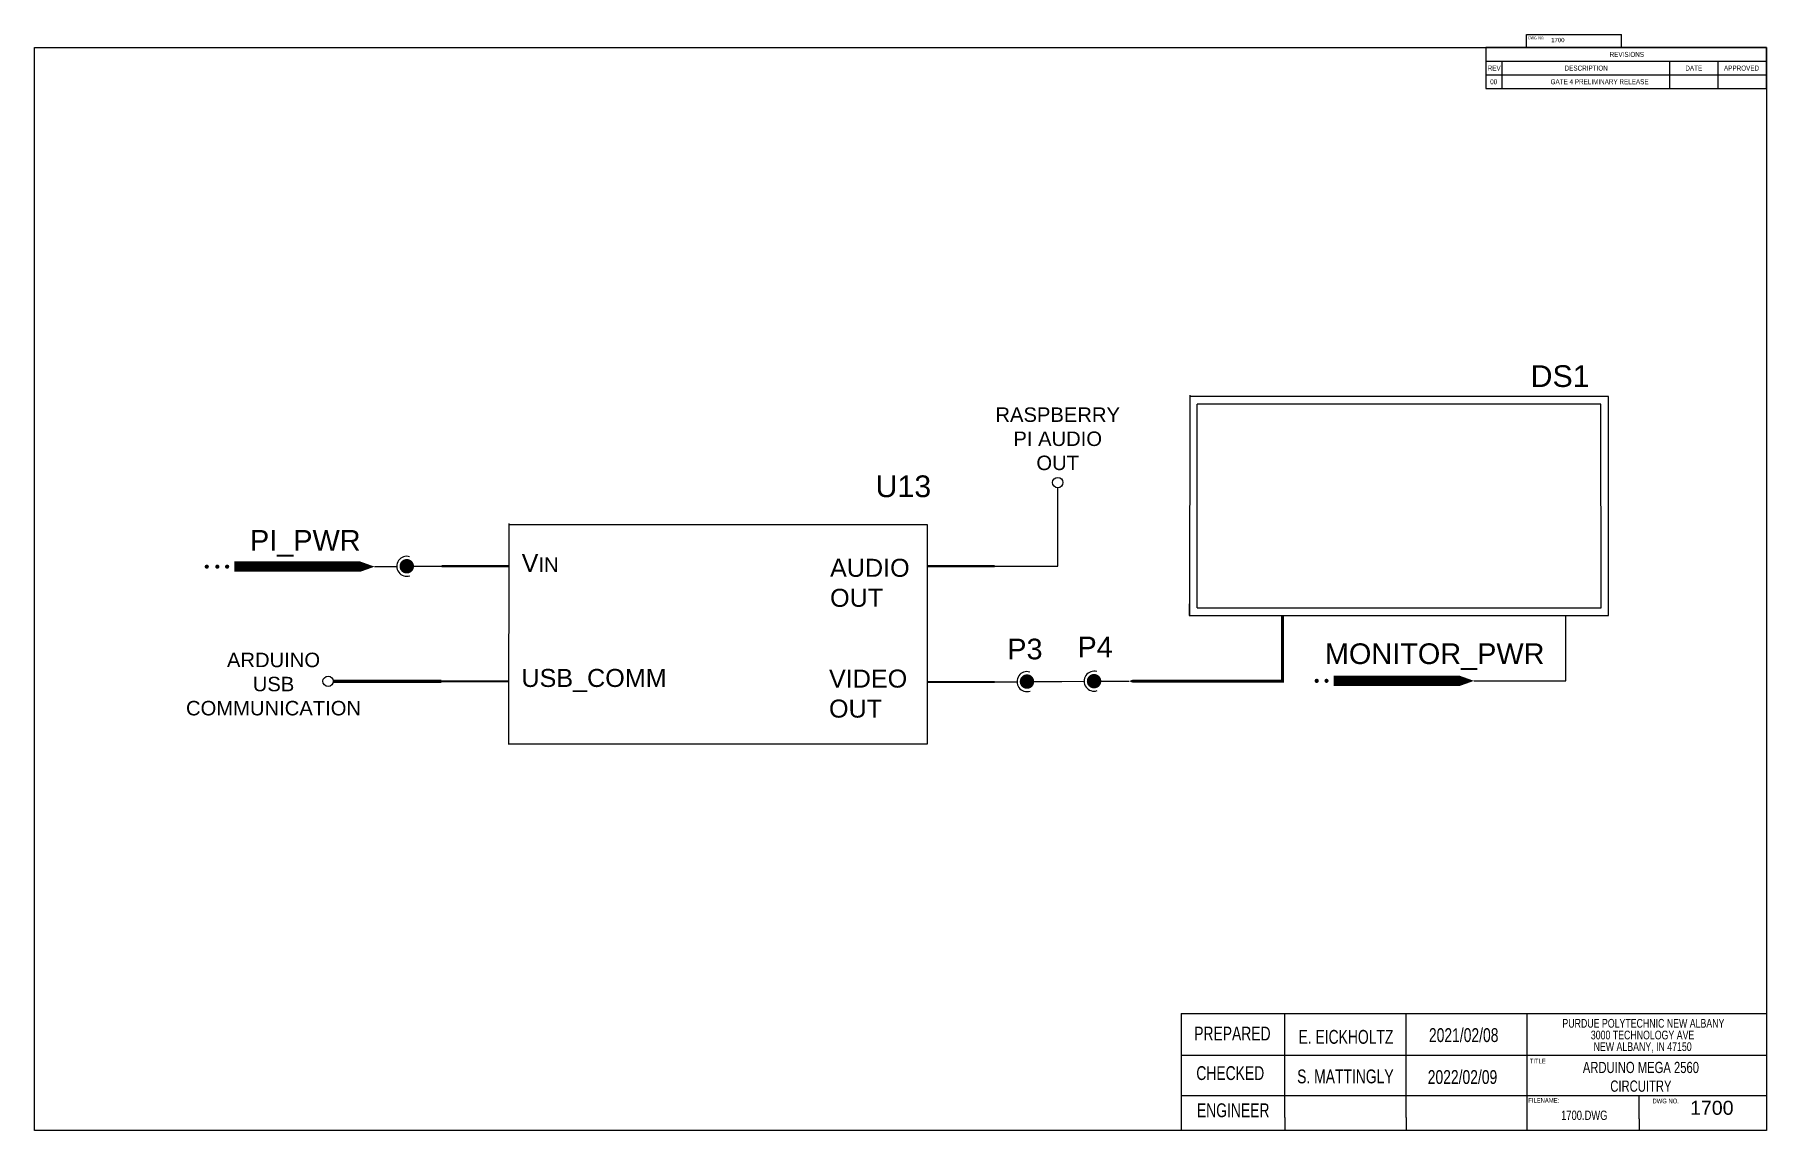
# Model space of a CAD drawing. Header units: inches. Extents: x 0 to 48, y -0.1 to 30.3.
import ezdxf

# ---------------------------------------------------------------- set-up
doc = ezdxf.new("R2010")
doc.units = ezdxf.units.IN
doc.header["$MEASUREMENT"] = 0
doc.linetypes.add('ACAD_ISO03W100', pattern=[30, 12, -18])
doc.layers.add('SLD-0', color=7, linetype='Continuous')
doc.styles.add('SLDTEXTSTYLE0', font='TXT', dxfattribs={"width": 0.75})
doc.styles.get("Standard").update_dxf_attribs({"font": 'arial.ttf'})

# ---------------------------------------------------------------- blocks, each defined once
blk = doc.blocks.new('SW_TABLEANNOTATION_0')
at = {"color": 0, "linetype": 'Continuous', "lineweight": 25}
for p, q in [((0, 0), (0, -0.338)), ((0, 0), (0.4, 0)), ((0, 0), (0, -1.015)), ((6.955, 0), (0, 0)), ((0.4, 0), (4.55, 0)), ((4.55, 0), (5.75, 0)), ((5.75, 0), (6.955, 0)), ((6.955, 0), (6.955, -0.338)), ((6.955, -1.015), (6.955, 0)), ((0, -0.338), (0, -0.677)), ((0, -0.338), (0.4, -0.338)), ((0.4, -0.338), (0.4, -0.677)), ((0.4, -0.338), (4.55, -0.338)), ((4.55, -0.338), (4.55, -0.677)), ((4.55, -0.338), (5.75, -0.338)), ((5.75, -0.338), (5.75, -0.677)), ((5.75, -0.338), (6.955, -0.338)), ((6.955, -0.338), (6.955, -0.677)), ((0, -0.677), (0.4, -0.677)), ((0, -0.677), (0, -1.015)), ((0, -0.677), (6.955, -0.677)), ((0.4, -0.677), (4.55, -0.677)), ((0.4, -0.677), (0.4, -1.015)), ((4.55, -0.677), (5.75, -0.677)), ((4.55, -0.677), (4.55, -1.015)), ((5.75, -0.677), (6.955, -0.677)), ((5.75, -0.677), (5.75, -1.015)), ((6.955, -0.677), (6.955, -1.015)), ((0, -1.015), (0.4, -1.015)), ((0, -1.015), (6.955, -1.015)), ((0.4, -1.015), (4.55, -1.015)), ((4.55, -1.015), (5.75, -1.015)), ((5.75, -1.015), (6.955, -1.015))]:
    blk.add_line(p, q, dxfattribs=at)
at = {"color": 0, "linetype": 'Continuous', "lineweight": 18, "char_height": 0.125, "attachment_point": 1, "style": 'SLDTEXTSTYLE0'}
for s, insert in [('REVISIONS', (3.069, -0.107)), ('REV', (0.046, -0.446)), ('00', (0.108, -0.784)), ('GATE 4 PRELIMINARY RELEASE', (1.605, -0.784)), ('DESCRIPTION', (1.952, -0.446)), ('DATE', (4.946, -0.446)), ('APPROVED', (5.904, -0.446))]:
    blk.add_mtext(s, dxfattribs=dict(at, insert=insert))
blk = doc.blocks.new('SW_NOTE_0_8')
at = {"layer": 'SLD-0', "color": 0, "char_height": 0.125, "attachment_point": 2, "style": 'SLDTEXTSTYLE0'}
for s, insert in [('PURDUE POLYTECHNIC NEW ALBANY', (1.434, 0.161)), ('3000 TECHNOLOGY AVE', (1.422, -0.006)), ('NEW ALBANY, IN 47150', (1.423, -0.172))]:
    blk.add_mtext(s, dxfattribs=dict(at, insert=insert))

msp = doc.modelspace()

# ---------------------------------------------------------------- linework, layer by layer
for p, q in [((-0.034, 21.945), (-0.034, 29.945)), ((-0.034, 29.945), (47.966, 29.945)), ((47.966, 29.945), (47.966, -0.055)), ((-0.034, -0.055), (-0.034, 21.945)), ((31.743, 3.18), (31.743, -0.055)), ((38.104, 3.18), (47.965, 3.18)), ((34.622, 0.301), (34.622, -0.055)), ((37.981, 0.301), (37.981, -0.055)), ((44.438, 0.268), (44.438, -0.055)), ((33.966, -0.055), (-0.034, -0.055)), ((47.966, -0.055), (33.966, -0.055)), ((47.966, -0.055), (47.966, -0.055))]:
    msp.add_line(p, q)
at = {"ltscale": 2}
for p, q in [((31.988, 20.316), (31.976, 14.211)), ((43.592, 20.28), (31.988, 20.28)), ((43.592, 14.211), (43.592, 20.28)), ((43.377, 20.064), (32.185, 20.064)), ((32.185, 14.42), (32.185, 20.064)), ((43.383, 14.42), (43.377, 20.064)), ((28.323, 15.574), (28.323, 17.749)), ((13.112, 16.756), (13.1, 10.65)), ((24.716, 16.719), (13.112, 16.719)), ((24.716, 10.65), (24.716, 16.719)), ((9.388, 15.563), (10.004, 15.57)), ((10.381, 15.574), (11.247, 15.574)), ((26.579, 15.574), (28.323, 15.574)), ((31.976, 14.211), (31.976, 14.535)), ((31.976, 14.211), (31.976, 14.535)), ((32.185, 14.42), (32.185, 14.42)), ((32.185, 14.42), (43.383, 14.42)), ((43.369, 14.434), (43.383, 14.42)), ((31.97, 14.211), (43.592, 14.211)), ((42.409, 12.399), (42.409, 14.211)), ((26.579, 12.368), (27.195, 12.376)), ((27.571, 12.379), (28.438, 12.379)), ((28.438, 12.379), (29.054, 12.387)), ((29.43, 12.39), (30.297, 12.39)), ((39.861, 12.399), (40.766, 12.399)), ((40.766, 12.399), (42.409, 12.399)), ((13.094, 10.65), (24.716, 10.65))]:
    msp.add_line(p, q, dxfattribs=at)
for points, const_width in [([(4.766, 15.563, -1), (4.709, 15.563, -1)], 0.0572), ([(5.058, 15.563, -1), (5, 15.563, -1)], 0.0572), ([(5.33, 15.563, -1), (5.273, 15.563, -1)], 0.0572), ([(10.18, 15.574, 1), (10.381, 15.574, 1)], 0.2), ([(27.371, 12.379, 1), (27.571, 12.379, 1)], 0.2), ([(29.23, 12.39, 1), (29.43, 12.39, 1)], 0.2), ([(35.531, 12.399, -1), (35.473, 12.399, -1)], 0.0572), ([(35.803, 12.399, -1), (35.746, 12.399, -1)], 0.0572)]:
    msp.add_lwpolyline(points, format="xyb", close=True, dxfattribs=dict(at, const_width=const_width))
for points, const_width in [([(8.989, 15.563), (5.499, 15.563)], 0.286), ([(39.462, 12.399), (35.971, 12.399)], 0.286), ([(11.241, 12.386), (8.241, 12.386)], 0.0859)]:
    msp.add_lwpolyline(points, dxfattribs=dict(at, const_width=const_width))
for points in [[(9.388, 15.563, 0, 0.286, 0), (8.989, 15.563, 0.286, 0.286, 0)], [(30.297, 12.39, 0, 0.0859, 0), (30.406, 12.39, 0.0859, 0.0859, 0), (34.552, 12.39, 0.0859, 0.0859, 0), (34.552, 14.211, 0.0859, 0.0859, 0)], [(39.861, 12.399, 0, 0.286, 0), (39.462, 12.399, 0.286, 0.286, 0)]]:
    msp.add_lwpolyline(points, format="xyseb", dxfattribs=at)
at = {"const_width": 0.0621}
for points in [[(11.247, 15.574), (13.11, 15.574)], [(24.716, 15.574), (26.579, 15.574)], [(11.241, 12.386), (13.103, 12.386)], [(24.716, 12.368), (26.579, 12.368)]]:
    msp.add_lwpolyline(points, dxfattribs=at)
for centre in [(28.323, 17.892), (8.098, 12.386)]:
    msp.add_circle(centre, 0.143)
at = {"ltscale": 2}
for centre in [(10.28, 15.574), (27.471, 12.379), (29.33, 12.39)]:
    msp.add_arc(centre, 0.276, 73.6633, 287.8932, dxfattribs=at)
at = {"layer": 'SLD-0', "color": 7, "linetype": 'Continuous', "lineweight": 25}
for p, q in [((41.318, 29.945), (41.318, 30.303)), ((41.318, 30.303), (43.947, 30.303)), ((43.947, 29.945), (43.947, 30.303)), ((31.743, 3.18), (41.339, 3.18)), ((31.743, 3.18), (41.339, 3.18)), ((34.622, 0.301), (34.622, 3.18)), ((37.981, 0.301), (37.981, 3.18)), ((41.339, -0.055), (41.339, 3.18)), ((31.743, 2.026), (41.339, 2.026)), ((41.339, 2.026), (47.966, 2.026)), ((31.743, 0.915), (41.339, 0.915)), ((41.339, 0.915), (47.966, 0.915)), ((44.438, 0.268), (44.438, 0.915))]:
    msp.add_line(p, q, dxfattribs=at)

# ---------------------------------------------------------------- block references
at = {"color": 7, "linetype": 'Continuous', "lineweight": 18, "xscale": 1.118033988749895, "yscale": 1.118033988749895, "zscale": 1.118033988749895}
msp.add_blockref('SW_TABLEANNOTATION_0', (40.19, 29.945), dxfattribs=at)
at = {"layer": 'SLD-0', "xscale": 1.941207928188159, "yscale": 1.941207928188159, "zscale": 1.552966342550527}
msp.add_blockref('SW_NOTE_0_8', (41.774, 2.719), dxfattribs=at)

# ---------------------------------------------------------------- texts
at = {"linetype": 'ACAD_ISO03W100', "ltscale": 2}
for s, height, p in [('PI_PWR', 0.5725, (5.935, 16.005)), ('P3', 0.5725, (26.925, 12.995)), ('P4', 0.5725, (28.871, 13.052)), ('MONITOR_PWR', 0.57249, (35.729, 12.865))]:
    msp.add_text(s, height=height, dxfattribs=at).set_placement(p)
at = {"attachment_point": 1}
for s, width, gutter_width, insert, char_height in [('1700', 1.61993, 0.534, (42, 30.214), 0.1195), ('DS1', 2.13374, 1.42, (41.43, 21.143), 0.6019), ('U13', 2.13374, 1.42, (23.274, 18.091), 0.6019), ('V{\\H0.80341x;IN}', 1.15409, 1.42, (13.465, 15.917), 0.4988), ('AUDIO OUT', 1.15409, 1.42, (22.013, 15.781), 0.4988), ('USB_COMM', 1.15409, 1.42, (13.458, 12.729), 0.4988), ('VIDEO OUT', 1.15409, 1.42, (21.984, 12.711), 0.4988), ('1700', 1.89499, 0.625, (45.85, 0.764), 0.3882)]:
    msp.add_mtext_dynamic_manual_height_columns(s, width=width, gutter_width=gutter_width, heights=[0], dxfattribs=dict(at, insert=insert, char_height=char_height))
at = {"char_height": 0.40075, "width": 3.46236, "attachment_point": 5}
for s, insert in [('RASPBERRY PI AUDIO OUT', (28.323, 19.104)), ('ARDUINO\\PUSB COMMUNICATION', (6.587, 12.308))]:
    msp.add_mtext(s, dxfattribs=dict(at, insert=insert))
at = {"layer": 'SLD-0', "style": 'SLDTEXTSTYLE0'}
for s, insert, char_height, attachment_point in [('DWG. NO.', (41.589, 30.252), 0.0746, 2), ('PREPARED', (33.165, 2.819), 0.3838, 2), ('TITLE', (41.629, 1.928), 0.1294, 2), ('CHECKED', (33.106, 1.723), 0.3838, 2), ('S. MATTINGLY', (36.297, 1.631), 0.38384, 2), ('2022/02/09', (39.543, 1.614), 0.3838, 2), ('ARDUINO MEGA 2560 \\PCIRCUITRY', (44.488, 1.843), 0.31059, 2), ('ENGINEER', (33.187, 0.693), 0.3838, 2), ('FILENAME:', (41.795, 0.841), 0.1294, 2), ('1700.DWG', (42.919, 0.492), 0.2588, 2), ('DWG NO.', (44.81, 0.822), 0.1294, 1)]:
    msp.add_mtext(s, dxfattribs=dict(at, insert=insert, char_height=char_height, attachment_point=attachment_point))
at = {"layer": 'SLD-0', "attachment_point": 2, "style": 'SLDTEXTSTYLE0'}
for s, insert, char_height, width in [('E. EICKHOLTZ', (36.313, 2.727), 0.38384, 3.43191), ('2021/02/08', (39.576, 2.776), 0.3838, 2.44698)]:
    msp.add_mtext(s, dxfattribs=dict(at, insert=insert, char_height=char_height, width=width))

doc.saveas('drawing.dxf')
